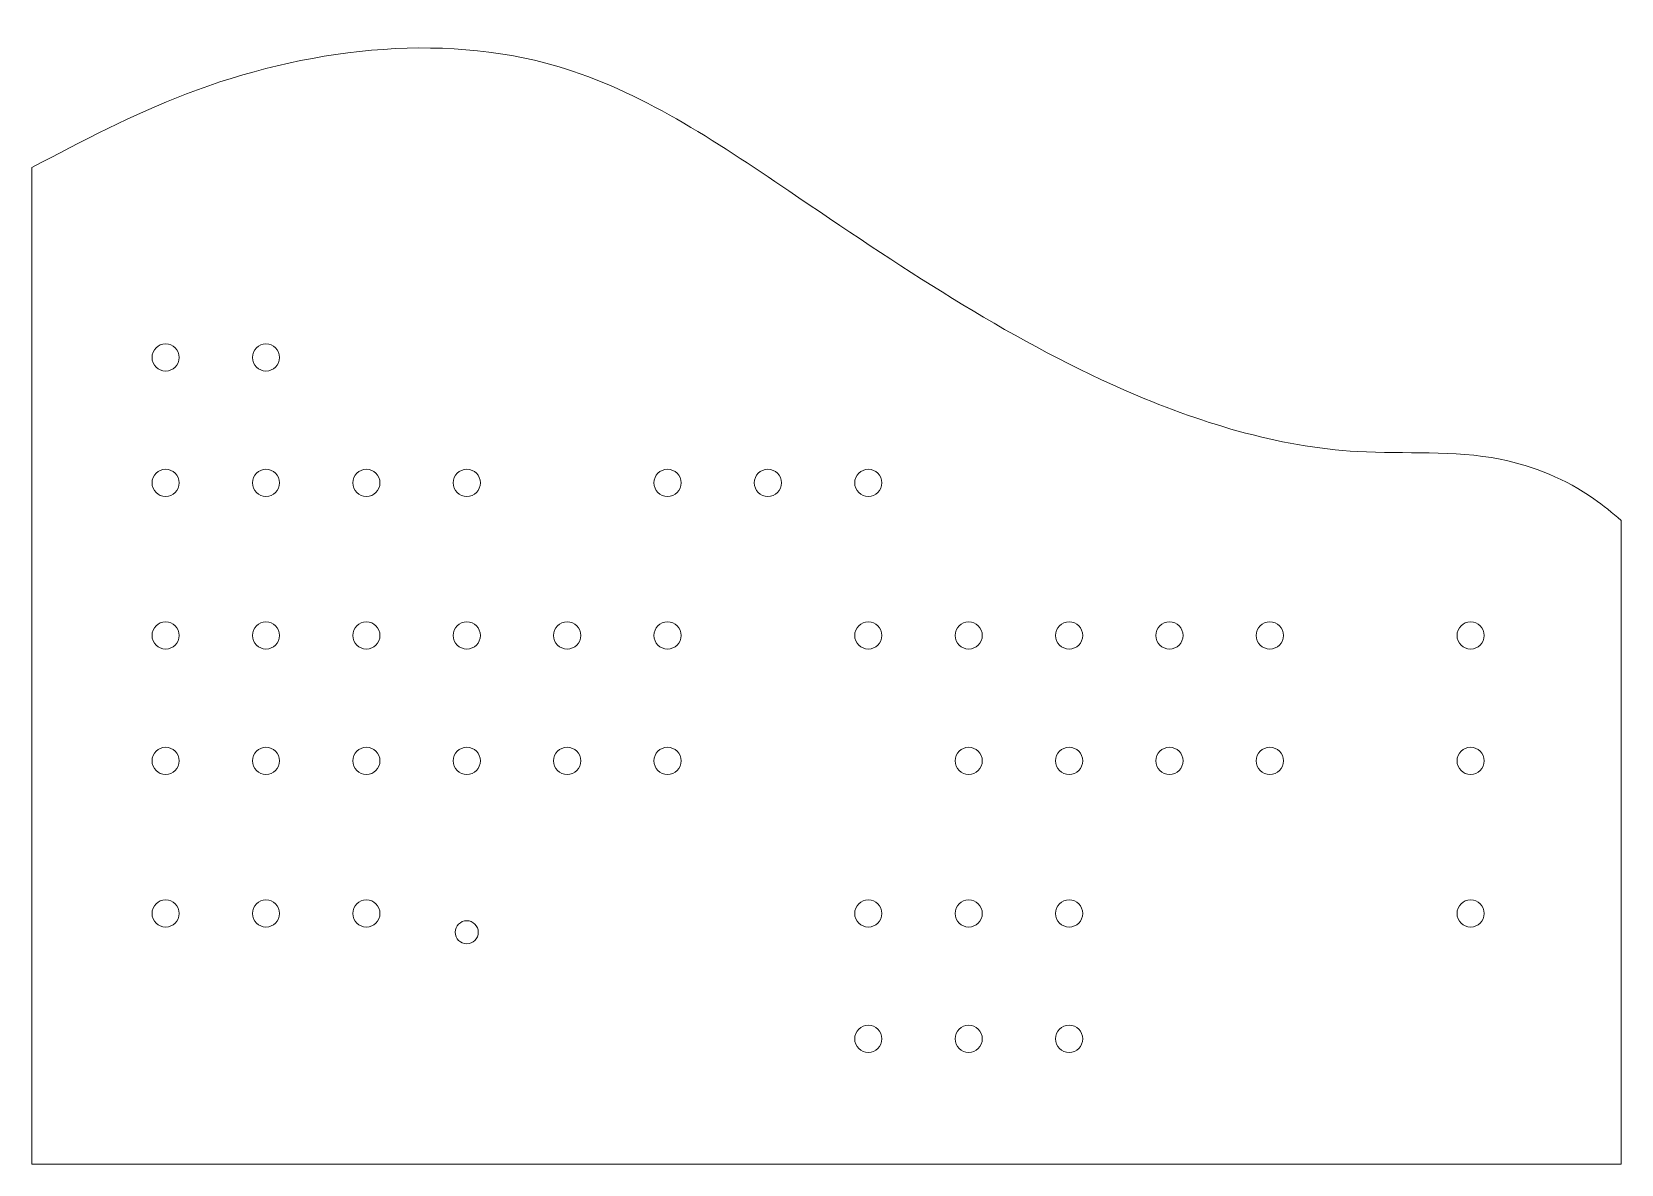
# Model space of a CAD drawing. Header units: millimetres. Extents: x 8738 to 9118, y -69364 to -69093.
import ezdxf

# ---------------------------------------------------------------- set-up
doc = ezdxf.new("R2010")
doc.units = ezdxf.units.MM
doc.header["$MEASUREMENT"] = 0
doc.layers.add('Cut', color=1, linetype='Continuous', lineweight=0)

msp = doc.modelspace()

# ---------------------------------------------------------------- linework, layer by layer
at = {"layer": 'Cut'}
for p, q in [((8738.12, -69364.33), (8738.12, -69125.91)), ((9118.12, -69364.33), (9118.12, -69210.29)), ((9118.12, -69364.33), (8738.12, -69364.33))]:
    msp.add_line(p, q, dxfattribs=at)
for centre, radius in [((8770.12, -69171.33), 3.25), ((8794.12, -69171.33), 3.25), ((8770.12, -69201.33), 3.25), ((8794.12, -69201.33), 3.25), ((8818.12, -69201.33), 3.25), ((8842.12, -69201.33), 3.25), ((8890.12, -69201.33), 3.25), ((8914.12, -69201.33), 3.25), ((8938.12, -69201.33), 3.25), ((8770.12, -69237.83), 3.25), ((8794.12, -69237.83), 3.25), ((8818.12, -69237.83), 3.25), ((8842.12, -69237.83), 3.25), ((8866.12, -69237.83), 3.25), ((8890.12, -69237.83), 3.25), ((8938.12, -69237.83), 3.25), ((8962.12, -69237.83), 3.25), ((8986.12, -69237.83), 3.25), ((9010.12, -69237.83), 3.25), ((9034.12, -69237.83), 3.25), ((9082.12, -69237.83), 3.25), ((8770.12, -69267.83), 3.25), ((8794.12, -69267.83), 3.25), ((8818.12, -69267.83), 3.25), ((8842.12, -69267.83), 3.25), ((8866.12, -69267.83), 3.25), ((8890.12, -69267.83), 3.25), ((8962.12, -69267.83), 3.25), ((8986.12, -69267.83), 3.25), ((9010.12, -69267.83), 3.25), ((9034.12, -69267.83), 3.25), ((9082.12, -69267.83), 3.25), ((8770.12, -69304.33), 3.25), ((8794.12, -69304.33), 3.25), ((8818.12, -69304.33), 3.25), ((8938.12, -69304.33), 3.25), ((8962.12, -69304.33), 3.25), ((8986.12, -69304.33), 3.25), ((9082.12, -69304.33), 3.25), ((8842.12, -69308.83), 2.75), ((8938.12, -69334.33), 3.25), ((8962.12, -69334.33), 3.25), ((8986.12, -69334.33), 3.25)]:
    msp.add_circle(centre, radius, dxfattribs=at)
msp.add_open_spline([(9118.12, -69210.29), (9115.99, -69208.52), (9107.62, -69201.57), (9086.22, -69192.73), (9046.99, -69196.21), (8986.49, -69177.32), (8927.93, -69137.39), (8858.44, -69090.48), (8788.22, -69099.44), (8750.15, -69119.56), (8738.12, -69125.91)], degree=3, knots=[0, 0, 0, 0, 8.342009, 32.618275, 66.762783, 124.58924, 217.751171, 280.723342, 369.49684, 410.497481, 410.497481, 410.497481, 410.497481], dxfattribs=at)

doc.saveas('drawing.dxf')
